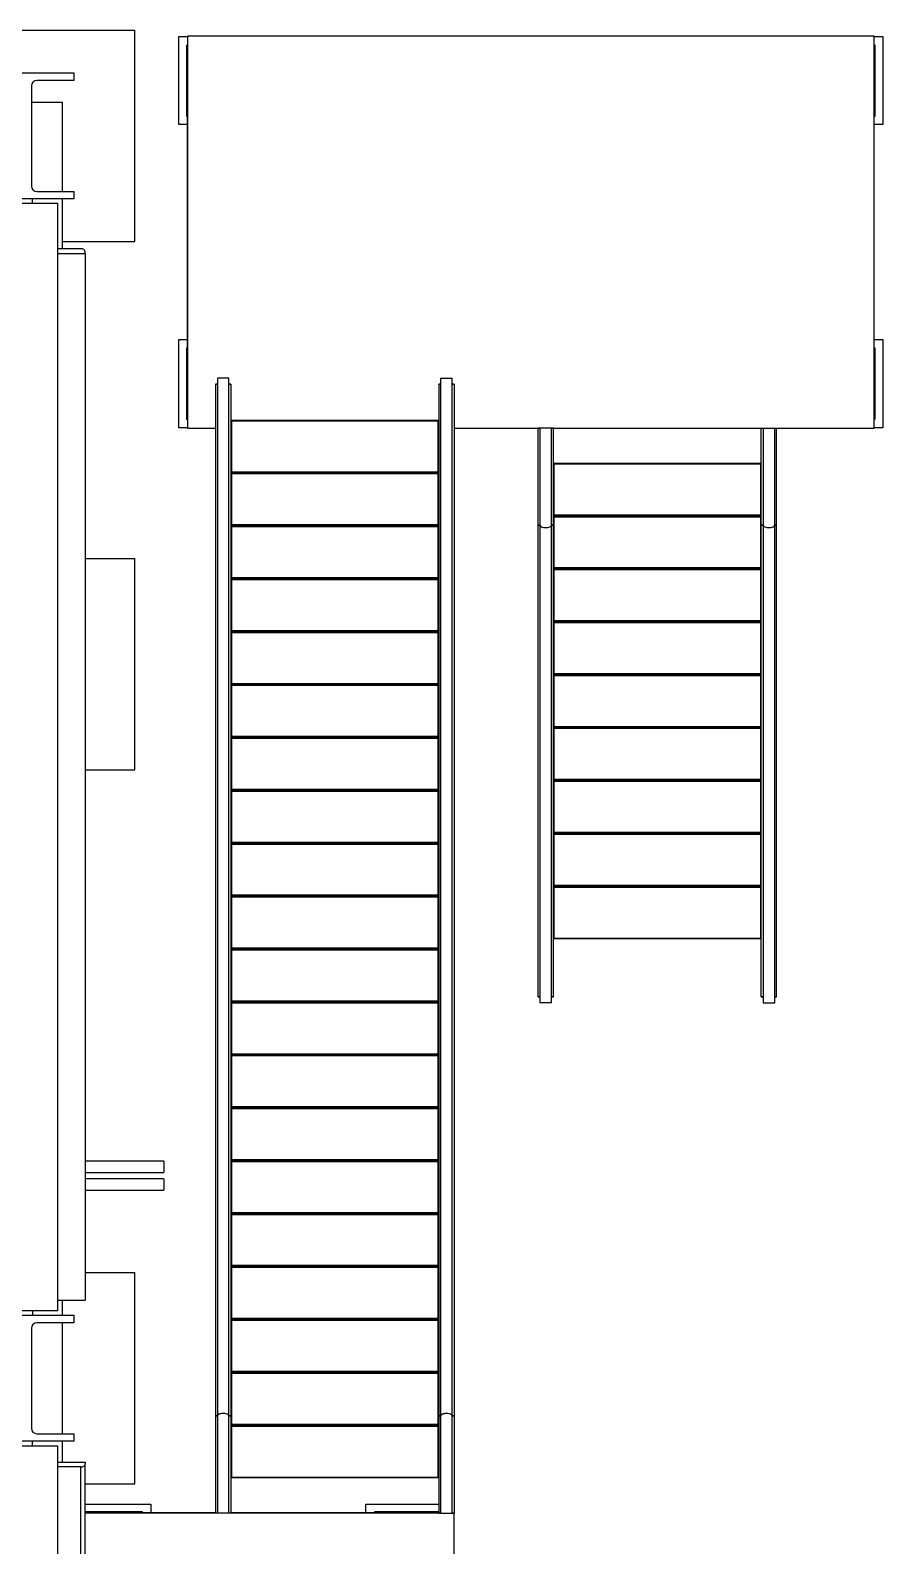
# Model space of a CAD drawing. Header units: inches. Extents: x -1490 to 2215, y -1057 to 1547.
# Drawn here: x 379.7 to 476.5, y 1241.7 to 1413.9 of the extents above; entities that cross this region are included whole.
import ezdxf

# ---------------------------------------------------------------- set-up
doc = ezdxf.new("R2010")
doc.units = ezdxf.units.IN
doc.header["$MEASUREMENT"] = 0

msp = doc.modelspace()

# ---------------------------------------------------------------- linework, layer by layer
at = {"color": 7, "linetype": 'Continuous', "lineweight": 25}
for p, q in [((367.54, 1413.89), (391.54, 1413.89)), ((391.54, 1389.89), (391.54, 1413.89)), ((396.54, 1403.18), (396.54, 1413.18)), ((396.54, 1413.18), (397.54, 1413.18)), ((397.42, 1412.21), (397.51, 1412.21)), ((397.42, 1412.21), (397.42, 1404.14)), ((397.51, 1412.21), (397.54, 1412.21)), ((397.51, 1412.21), (397.51, 1369.71)), ((397.54, 1413.21), (397.54, 1368.71)), ((475.58, 1413.21), (397.54, 1413.21)), ((475.58, 1368.71), (475.58, 1413.21)), ((475.58, 1413.18), (476.54, 1413.18)), ((475.58, 1412.21), (475.67, 1412.21)), ((475.67, 1404.14), (475.67, 1412.21)), ((476.54, 1413.18), (476.54, 1403.18)), ((374.48, 1409.05), (384.61, 1409.05)), ((384.61, 1408.19), (380.4, 1408.19)), ((384.61, 1409.05), (384.61, 1408.19)), ((379.8, 1407.59), (379.8, 1396.19)), ((383.34, 1405.69), (379.8, 1405.69)), ((383.34, 1395.59), (383.34, 1405.69)), ((397.51, 1403.18), (396.54, 1403.18)), ((397.42, 1404.14), (397.51, 1404.14)), ((475.58, 1404.14), (475.67, 1404.14)), ((476.54, 1403.18), (475.58, 1403.18)), ((384.61, 1394.74), (374.48, 1394.74)), ((379.92, 1394.24), (379.92, 1394.74)), ((380.4, 1395.59), (384.61, 1395.59)), ((383.34, 1389.08), (383.34, 1394.74)), ((384.61, 1395.59), (384.61, 1394.74)), ((376.29, 1394.24), (382.79, 1394.24)), ((382.79, 1268.42), (382.79, 1394.24)), ((383.34, 1389.89), (391.54, 1389.89)), ((385.42, 1389.08), (382.79, 1389.08)), ((382.79, 1388.52), (385.92, 1388.52)), ((385.92, 1388.52), (385.92, 1388.7)), ((385.92, 1388.52), (385.92, 1269.64)), ((396.54, 1378.75), (397.51, 1378.75)), ((396.54, 1368.75), (396.54, 1378.75)), ((397.42, 1377.78), (397.42, 1369.71)), ((397.51, 1377.78), (397.42, 1377.78)), ((475.58, 1378.75), (476.54, 1378.75)), ((475.67, 1377.78), (475.58, 1377.78)), ((475.67, 1369.71), (475.67, 1377.78)), ((476.54, 1378.75), (476.54, 1368.75)), ((400.71, 1373.71), (400.71, 1256.49)), ((400.93, 1373.71), (400.71, 1373.71)), ((400.71, 1373.71), (400.93, 1373.71)), ((400.93, 1374.37), (400.93, 1256.49)), ((401.59, 1374.37), (400.93, 1374.37)), ((402.25, 1374.37), (401.59, 1374.37)), ((402.25, 1256.49), (402.25, 1374.37)), ((402.46, 1373.71), (402.25, 1373.71)), ((402.25, 1373.71), (402.46, 1373.71)), ((402.46, 1373.71), (402.46, 1256.49)), ((426.3, 1373.71), (426.09, 1373.71)), ((426.09, 1373.71), (426.3, 1373.71)), ((426.09, 1373.71), (426.09, 1256.49)), ((426.3, 1374.37), (426.3, 1256.49)), ((426.3, 1374.37), (426.96, 1374.37)), ((426.96, 1374.37), (427.62, 1374.37)), ((427.62, 1256.49), (427.62, 1374.37)), ((427.84, 1373.71), (427.62, 1373.71)), ((427.62, 1373.71), (427.84, 1373.71)), ((427.84, 1373.71), (427.84, 1256.49)), ((397.54, 1368.75), (396.54, 1368.75)), ((397.42, 1369.71), (397.51, 1369.71)), ((397.51, 1369.71), (397.54, 1369.71)), ((397.54, 1368.71), (400.71, 1368.71)), ((402.52, 1369.56), (402.46, 1369.56)), ((402.52, 1369.53), (402.46, 1369.53)), ((402.46, 1369.5), (402.52, 1369.5)), ((402.52, 1369.56), (402.52, 1369.5)), ((426.03, 1369.56), (402.52, 1369.56)), ((426.03, 1369.5), (402.52, 1369.5)), ((402.52, 1369.5), (402.52, 1363.71)), ((426.03, 1369.5), (426.03, 1369.56)), ((426.09, 1369.56), (426.03, 1369.56)), ((426.09, 1369.53), (426.03, 1369.53)), ((426.03, 1363.71), (426.03, 1369.5)), ((426.03, 1369.5), (426.09, 1369.5)), ((427.84, 1368.71), (437.58, 1368.71)), ((437.37, 1357.68), (437.37, 1368.71)), ((437.58, 1368.71), (437.37, 1368.71)), ((437.58, 1368.71), (437.58, 1357.68)), ((438.9, 1368.71), (437.58, 1368.71)), ((438.9, 1357.68), (438.9, 1368.71)), ((438.9, 1368.71), (462.96, 1368.71)), ((439.12, 1368.71), (438.9, 1368.71)), ((439.12, 1357.68), (439.12, 1368.71)), ((462.74, 1368.71), (462.96, 1368.71)), ((462.74, 1357.68), (462.74, 1368.71)), ((462.96, 1368.71), (462.96, 1357.68)), ((462.96, 1368.71), (464.27, 1368.71)), ((464.27, 1357.68), (464.27, 1368.71)), ((464.27, 1368.71), (475.58, 1368.71)), ((464.27, 1368.71), (464.49, 1368.71)), ((464.49, 1357.68), (464.49, 1368.71)), ((475.67, 1369.71), (475.58, 1369.71)), ((476.54, 1368.75), (475.58, 1368.75)), ((402.52, 1363.71), (402.46, 1363.71)), ((402.52, 1363.68), (402.46, 1363.68)), ((402.52, 1363.65), (402.46, 1363.65)), ((402.52, 1363.55), (402.46, 1363.55)), ((402.52, 1363.52), (402.46, 1363.52)), ((402.46, 1363.49), (402.52, 1363.49)), ((426.03, 1363.71), (402.52, 1363.71)), ((402.52, 1363.71), (402.52, 1363.65)), ((426.03, 1363.65), (402.52, 1363.65)), ((426.03, 1363.55), (402.52, 1363.55)), ((402.52, 1363.55), (402.52, 1363.49)), ((426.03, 1363.49), (402.52, 1363.49)), ((402.52, 1363.49), (402.52, 1357.7)), ((426.09, 1363.71), (426.03, 1363.71)), ((426.03, 1363.65), (426.03, 1363.71)), ((426.09, 1363.68), (426.03, 1363.68)), ((426.09, 1363.65), (426.03, 1363.65)), ((426.03, 1363.49), (426.03, 1363.55)), ((426.09, 1363.55), (426.03, 1363.55)), ((426.09, 1363.52), (426.03, 1363.52)), ((426.03, 1357.7), (426.03, 1363.49)), ((426.03, 1363.49), (426.09, 1363.49)), ((439.12, 1364.71), (439.17, 1364.71)), ((439.12, 1364.68), (439.17, 1364.68)), ((439.12, 1364.65), (439.17, 1364.65)), ((439.17, 1364.71), (439.17, 1364.65)), ((439.17, 1364.71), (462.68, 1364.71)), ((439.17, 1364.65), (462.68, 1364.65)), ((439.17, 1364.65), (439.17, 1358.86)), ((462.68, 1364.65), (462.68, 1364.71)), ((462.68, 1364.71), (462.74, 1364.71)), ((462.68, 1364.68), (462.74, 1364.68)), ((462.68, 1358.86), (462.68, 1364.65)), ((462.68, 1364.65), (462.74, 1364.65)), ((439.17, 1358.86), (439.12, 1358.86)), ((439.12, 1358.84), (439.17, 1358.84)), ((439.12, 1358.81), (439.17, 1358.81)), ((439.12, 1358.7), (439.17, 1358.7)), ((439.12, 1358.67), (439.17, 1358.67)), ((439.12, 1358.64), (439.17, 1358.64)), ((439.17, 1358.86), (462.68, 1358.86)), ((439.17, 1358.86), (439.17, 1358.81)), ((439.17, 1358.81), (462.68, 1358.81)), ((439.17, 1358.7), (439.17, 1358.64)), ((439.17, 1358.7), (462.68, 1358.7)), ((439.17, 1358.64), (462.68, 1358.64)), ((439.17, 1358.64), (439.17, 1352.85)), ((462.74, 1358.86), (462.68, 1358.86)), ((462.68, 1358.81), (462.68, 1358.86)), ((462.68, 1358.84), (462.74, 1358.84)), ((462.68, 1358.81), (462.74, 1358.81)), ((462.68, 1358.64), (462.68, 1358.7)), ((462.68, 1358.7), (462.74, 1358.7)), ((462.68, 1358.67), (462.74, 1358.67)), ((462.68, 1358.64), (462.74, 1358.64)), ((462.68, 1352.85), (462.68, 1358.64)), ((402.52, 1357.7), (402.46, 1357.7)), ((402.52, 1357.67), (402.46, 1357.67)), ((402.52, 1357.64), (402.46, 1357.64)), ((402.52, 1357.54), (402.46, 1357.54)), ((402.52, 1357.51), (402.46, 1357.51)), ((402.46, 1357.48), (402.52, 1357.48)), ((426.03, 1357.7), (402.52, 1357.7)), ((402.52, 1357.7), (402.52, 1357.64)), ((426.03, 1357.64), (402.52, 1357.64)), ((402.52, 1357.54), (402.52, 1357.48)), ((426.03, 1357.54), (402.52, 1357.54)), ((426.03, 1357.48), (402.52, 1357.48)), ((402.52, 1357.48), (402.52, 1351.69)), ((426.09, 1357.7), (426.03, 1357.7)), ((426.03, 1357.64), (426.03, 1357.7)), ((426.09, 1357.67), (426.03, 1357.67)), ((426.09, 1357.64), (426.03, 1357.64)), ((426.03, 1357.48), (426.03, 1357.54)), ((426.09, 1357.54), (426.03, 1357.54)), ((426.09, 1357.51), (426.03, 1357.51)), ((426.03, 1357.48), (426.09, 1357.48)), ((426.03, 1351.69), (426.03, 1357.48)), ((437.37, 1357.68), (437.58, 1357.68)), ((437.37, 1304.09), (437.37, 1357.68)), ((437.58, 1357.68), (437.37, 1357.68)), ((437.58, 1357.68), (437.58, 1303.43)), ((438.9, 1303.43), (438.9, 1357.68)), ((438.9, 1357.68), (439.12, 1357.68)), ((439.12, 1357.68), (438.9, 1357.68)), ((439.12, 1304.09), (439.12, 1357.68)), ((462.74, 1357.68), (462.96, 1357.68)), ((462.96, 1357.68), (462.74, 1357.68)), ((462.74, 1304.09), (462.74, 1357.68)), ((462.96, 1357.68), (462.96, 1303.43)), ((464.27, 1303.43), (464.27, 1357.68)), ((464.27, 1357.68), (464.49, 1357.68)), ((464.49, 1357.68), (464.27, 1357.68)), ((464.49, 1304.09), (464.49, 1357.68)), ((385.92, 1353.89), (391.54, 1353.89)), ((391.54, 1329.89), (391.54, 1353.89)), ((402.52, 1351.69), (402.46, 1351.69)), ((402.52, 1351.66), (402.46, 1351.66)), ((402.52, 1351.63), (402.46, 1351.63)), ((402.52, 1351.53), (402.46, 1351.53)), ((402.52, 1351.5), (402.46, 1351.5)), ((402.46, 1351.47), (402.52, 1351.47)), ((426.03, 1351.69), (402.52, 1351.69)), ((402.52, 1351.69), (402.52, 1351.63)), ((426.03, 1351.63), (402.52, 1351.63)), ((426.03, 1351.53), (402.52, 1351.53)), ((402.52, 1351.53), (402.52, 1351.47)), ((426.03, 1351.47), (402.52, 1351.47)), ((402.52, 1351.47), (402.52, 1345.68)), ((426.09, 1351.69), (426.03, 1351.69)), ((426.03, 1351.63), (426.03, 1351.69)), ((426.09, 1351.66), (426.03, 1351.66)), ((426.09, 1351.63), (426.03, 1351.63)), ((426.03, 1351.47), (426.03, 1351.53)), ((426.09, 1351.53), (426.03, 1351.53)), ((426.09, 1351.5), (426.03, 1351.5)), ((426.03, 1345.68), (426.03, 1351.47)), ((426.03, 1351.47), (426.09, 1351.47)), ((439.17, 1352.85), (439.12, 1352.85)), ((439.12, 1352.82), (439.17, 1352.82)), ((439.12, 1352.8), (439.17, 1352.8)), ((439.12, 1352.69), (439.17, 1352.69)), ((439.12, 1352.66), (439.17, 1352.66)), ((439.12, 1352.63), (439.17, 1352.63)), ((439.17, 1352.85), (462.68, 1352.85)), ((439.17, 1352.85), (439.17, 1352.8)), ((439.17, 1352.8), (462.68, 1352.8)), ((439.17, 1352.69), (462.68, 1352.69)), ((439.17, 1352.69), (439.17, 1352.63)), ((439.17, 1352.63), (462.68, 1352.63)), ((439.17, 1352.63), (439.17, 1346.84)), ((462.74, 1352.85), (462.68, 1352.85)), ((462.68, 1352.8), (462.68, 1352.85)), ((462.68, 1352.82), (462.74, 1352.82)), ((462.68, 1352.8), (462.74, 1352.8)), ((462.68, 1352.63), (462.68, 1352.69)), ((462.68, 1352.69), (462.74, 1352.69)), ((462.68, 1352.66), (462.74, 1352.66)), ((462.68, 1346.84), (462.68, 1352.63)), ((462.68, 1352.63), (462.74, 1352.63)), ((439.17, 1346.84), (439.12, 1346.84)), ((439.12, 1346.81), (439.17, 1346.81)), ((439.12, 1346.79), (439.17, 1346.79)), ((439.12, 1346.68), (439.17, 1346.68)), ((439.12, 1346.65), (439.17, 1346.65)), ((439.12, 1346.62), (439.17, 1346.62)), ((439.17, 1346.84), (462.68, 1346.84)), ((439.17, 1346.84), (439.17, 1346.79)), ((439.17, 1346.79), (462.68, 1346.79)), ((439.17, 1346.68), (439.17, 1346.62)), ((439.17, 1346.68), (462.68, 1346.68)), ((439.17, 1346.62), (462.68, 1346.62)), ((439.17, 1346.62), (439.17, 1340.83)), ((462.74, 1346.84), (462.68, 1346.84)), ((462.68, 1346.79), (462.68, 1346.84)), ((462.68, 1346.81), (462.74, 1346.81)), ((462.68, 1346.79), (462.74, 1346.79)), ((462.68, 1346.62), (462.68, 1346.68)), ((462.68, 1346.68), (462.74, 1346.68)), ((462.68, 1346.65), (462.74, 1346.65)), ((462.68, 1346.62), (462.74, 1346.62)), ((462.68, 1340.83), (462.68, 1346.62)), ((402.52, 1345.68), (402.46, 1345.68)), ((402.52, 1345.65), (402.46, 1345.65)), ((402.52, 1345.62), (402.46, 1345.62)), ((402.52, 1345.52), (402.46, 1345.52)), ((402.52, 1345.49), (402.46, 1345.49)), ((402.46, 1345.46), (402.52, 1345.46)), ((426.03, 1345.68), (402.52, 1345.68)), ((402.52, 1345.68), (402.52, 1345.62)), ((426.03, 1345.62), (402.52, 1345.62)), ((426.03, 1345.52), (402.52, 1345.52)), ((402.52, 1345.52), (402.52, 1345.46)), ((426.03, 1345.46), (402.52, 1345.46)), ((402.52, 1345.46), (402.52, 1339.67)), ((426.09, 1345.68), (426.03, 1345.68)), ((426.03, 1345.62), (426.03, 1345.68)), ((426.09, 1345.65), (426.03, 1345.65)), ((426.09, 1345.62), (426.03, 1345.62)), ((426.03, 1345.46), (426.03, 1345.52)), ((426.09, 1345.52), (426.03, 1345.52)), ((426.09, 1345.49), (426.03, 1345.49)), ((426.03, 1345.46), (426.09, 1345.46)), ((426.03, 1339.67), (426.03, 1345.46)), ((402.52, 1339.67), (402.46, 1339.67)), ((402.52, 1339.64), (402.46, 1339.64)), ((402.52, 1339.61), (402.46, 1339.61)), ((402.52, 1339.51), (402.46, 1339.51)), ((402.52, 1339.48), (402.46, 1339.48)), ((402.46, 1339.45), (402.52, 1339.45)), ((426.03, 1339.67), (402.52, 1339.67)), ((402.52, 1339.67), (402.52, 1339.61)), ((426.03, 1339.61), (402.52, 1339.61)), ((426.03, 1339.51), (402.52, 1339.51)), ((402.52, 1339.51), (402.52, 1339.45)), ((426.03, 1339.45), (402.52, 1339.45)), ((402.52, 1339.45), (402.52, 1333.66)), ((426.09, 1339.67), (426.03, 1339.67)), ((426.03, 1339.61), (426.03, 1339.67)), ((426.09, 1339.64), (426.03, 1339.64)), ((426.09, 1339.61), (426.03, 1339.61)), ((426.03, 1339.45), (426.03, 1339.51)), ((426.09, 1339.51), (426.03, 1339.51)), ((426.09, 1339.48), (426.03, 1339.48)), ((426.03, 1339.45), (426.09, 1339.45)), ((426.03, 1333.66), (426.03, 1339.45)), ((439.17, 1340.83), (439.12, 1340.83)), ((439.12, 1340.8), (439.17, 1340.8)), ((439.12, 1340.77), (439.17, 1340.77)), ((439.12, 1340.67), (439.17, 1340.67)), ((439.12, 1340.64), (439.17, 1340.64)), ((439.12, 1340.61), (439.17, 1340.61)), ((439.17, 1340.83), (462.68, 1340.83)), ((439.17, 1340.83), (439.17, 1340.77)), ((439.17, 1340.77), (462.68, 1340.77)), ((439.17, 1340.67), (439.17, 1340.61)), ((439.17, 1340.67), (462.68, 1340.67)), ((439.17, 1340.61), (462.68, 1340.61)), ((439.17, 1340.61), (439.17, 1334.82)), ((462.74, 1340.83), (462.68, 1340.83)), ((462.68, 1340.77), (462.68, 1340.83)), ((462.68, 1340.8), (462.74, 1340.8)), ((462.68, 1340.77), (462.74, 1340.77)), ((462.68, 1340.61), (462.68, 1340.67)), ((462.68, 1340.67), (462.74, 1340.67)), ((462.68, 1340.64), (462.74, 1340.64)), ((462.68, 1334.82), (462.68, 1340.61)), ((462.68, 1340.61), (462.74, 1340.61)), ((439.17, 1334.82), (439.12, 1334.82)), ((439.12, 1334.79), (439.17, 1334.79)), ((439.12, 1334.76), (439.17, 1334.76)), ((439.12, 1334.66), (439.17, 1334.66)), ((439.12, 1334.63), (439.17, 1334.63)), ((439.12, 1334.6), (439.17, 1334.6)), ((439.17, 1334.82), (462.68, 1334.82)), ((439.17, 1334.82), (439.17, 1334.76)), ((439.17, 1334.76), (462.68, 1334.76)), ((439.17, 1334.66), (462.68, 1334.66)), ((439.17, 1334.66), (439.17, 1334.6)), ((439.17, 1334.6), (439.17, 1328.81)), ((439.17, 1334.6), (462.68, 1334.6)), ((462.74, 1334.82), (462.68, 1334.82)), ((462.68, 1334.76), (462.68, 1334.82)), ((462.68, 1334.79), (462.74, 1334.79)), ((462.68, 1334.76), (462.74, 1334.76)), ((462.68, 1334.6), (462.68, 1334.66)), ((462.68, 1334.66), (462.74, 1334.66)), ((462.68, 1334.63), (462.74, 1334.63)), ((462.68, 1328.81), (462.68, 1334.6)), ((462.68, 1334.6), (462.74, 1334.6)), ((402.52, 1333.66), (402.46, 1333.66)), ((402.52, 1333.63), (402.46, 1333.63)), ((402.52, 1333.6), (402.46, 1333.6)), ((402.52, 1333.5), (402.46, 1333.5)), ((402.52, 1333.47), (402.46, 1333.47)), ((402.46, 1333.44), (402.52, 1333.44)), ((426.03, 1333.66), (402.52, 1333.66)), ((402.52, 1333.66), (402.52, 1333.6)), ((426.03, 1333.6), (402.52, 1333.6)), ((426.03, 1333.5), (402.52, 1333.5)), ((402.52, 1333.5), (402.52, 1333.44)), ((426.03, 1333.44), (402.52, 1333.44)), ((402.52, 1333.44), (402.52, 1327.65)), ((426.09, 1333.66), (426.03, 1333.66)), ((426.03, 1333.6), (426.03, 1333.66)), ((426.09, 1333.63), (426.03, 1333.63)), ((426.09, 1333.6), (426.03, 1333.6)), ((426.03, 1333.44), (426.03, 1333.5)), ((426.09, 1333.5), (426.03, 1333.5)), ((426.09, 1333.47), (426.03, 1333.47)), ((426.03, 1333.44), (426.09, 1333.44)), ((426.03, 1327.65), (426.03, 1333.44)), ((385.92, 1329.89), (391.54, 1329.89)), ((402.52, 1327.65), (402.46, 1327.65)), ((402.52, 1327.62), (402.46, 1327.62)), ((402.52, 1327.59), (402.46, 1327.59)), ((402.52, 1327.49), (402.46, 1327.49)), ((402.52, 1327.46), (402.46, 1327.46)), ((402.46, 1327.43), (402.52, 1327.43)), ((426.03, 1327.65), (402.52, 1327.65)), ((402.52, 1327.65), (402.52, 1327.59)), ((426.03, 1327.59), (402.52, 1327.59)), ((402.52, 1327.49), (402.52, 1327.43)), ((426.03, 1327.49), (402.52, 1327.49)), ((426.03, 1327.43), (402.52, 1327.43)), ((402.52, 1327.43), (402.52, 1321.64)), ((426.09, 1327.65), (426.03, 1327.65)), ((426.03, 1327.59), (426.03, 1327.65)), ((426.09, 1327.62), (426.03, 1327.62)), ((426.09, 1327.59), (426.03, 1327.59)), ((426.03, 1327.43), (426.03, 1327.49)), ((426.09, 1327.49), (426.03, 1327.49)), ((426.09, 1327.46), (426.03, 1327.46)), ((426.03, 1321.64), (426.03, 1327.43)), ((426.03, 1327.43), (426.09, 1327.43)), ((439.17, 1328.81), (439.12, 1328.81)), ((439.12, 1328.78), (439.17, 1328.78)), ((439.12, 1328.75), (439.17, 1328.75)), ((439.12, 1328.65), (439.17, 1328.65)), ((439.12, 1328.62), (439.17, 1328.62)), ((439.12, 1328.59), (439.17, 1328.59)), ((439.17, 1328.81), (462.68, 1328.81)), ((439.17, 1328.81), (439.17, 1328.75)), ((439.17, 1328.75), (462.68, 1328.75)), ((439.17, 1328.65), (462.68, 1328.65)), ((439.17, 1328.65), (439.17, 1328.59)), ((439.17, 1328.59), (462.68, 1328.59)), ((439.17, 1328.59), (439.17, 1322.8)), ((462.74, 1328.81), (462.68, 1328.81)), ((462.68, 1328.75), (462.68, 1328.81)), ((462.68, 1328.78), (462.74, 1328.78)), ((462.68, 1328.75), (462.74, 1328.75)), ((462.68, 1328.59), (462.68, 1328.65)), ((462.68, 1328.65), (462.74, 1328.65)), ((462.68, 1328.62), (462.74, 1328.62)), ((462.68, 1322.8), (462.68, 1328.59)), ((462.68, 1328.59), (462.74, 1328.59)), ((439.17, 1322.8), (439.12, 1322.8)), ((439.12, 1322.77), (439.17, 1322.77)), ((439.12, 1322.74), (439.17, 1322.74)), ((439.12, 1322.64), (439.17, 1322.64)), ((439.12, 1322.61), (439.17, 1322.61)), ((439.12, 1322.58), (439.17, 1322.58)), ((439.17, 1322.8), (462.68, 1322.8)), ((439.17, 1322.8), (439.17, 1322.74)), ((439.17, 1322.74), (462.68, 1322.74)), ((439.17, 1322.64), (462.68, 1322.64)), ((439.17, 1322.64), (439.17, 1322.58)), ((439.17, 1322.58), (462.68, 1322.58)), ((439.17, 1322.58), (439.17, 1316.79)), ((462.74, 1322.8), (462.68, 1322.8)), ((462.68, 1322.74), (462.68, 1322.8)), ((462.68, 1322.77), (462.74, 1322.77)), ((462.68, 1322.74), (462.74, 1322.74)), ((462.68, 1322.58), (462.68, 1322.64)), ((462.68, 1322.64), (462.74, 1322.64)), ((462.68, 1322.61), (462.74, 1322.61)), ((462.68, 1316.79), (462.68, 1322.58)), ((462.68, 1322.58), (462.74, 1322.58)), ((402.52, 1321.64), (402.46, 1321.64)), ((402.52, 1321.61), (402.46, 1321.61)), ((402.52, 1321.58), (402.46, 1321.58)), ((402.52, 1321.48), (402.46, 1321.48)), ((402.52, 1321.45), (402.46, 1321.45)), ((402.46, 1321.42), (402.52, 1321.42)), ((426.03, 1321.64), (402.52, 1321.64)), ((402.52, 1321.64), (402.52, 1321.58)), ((426.03, 1321.58), (402.52, 1321.58)), ((402.52, 1321.48), (402.52, 1321.42)), ((426.03, 1321.48), (402.52, 1321.48)), ((426.03, 1321.42), (402.52, 1321.42)), ((402.52, 1321.42), (402.52, 1315.63)), ((426.09, 1321.64), (426.03, 1321.64)), ((426.03, 1321.58), (426.03, 1321.64)), ((426.09, 1321.61), (426.03, 1321.61)), ((426.09, 1321.58), (426.03, 1321.58)), ((426.03, 1321.42), (426.03, 1321.48)), ((426.09, 1321.48), (426.03, 1321.48)), ((426.09, 1321.45), (426.03, 1321.45)), ((426.03, 1321.42), (426.09, 1321.42)), ((426.03, 1315.63), (426.03, 1321.42)), ((402.52, 1315.63), (402.46, 1315.63)), ((402.52, 1315.6), (402.46, 1315.6)), ((402.52, 1315.57), (402.46, 1315.57)), ((402.52, 1315.47), (402.46, 1315.47)), ((402.52, 1315.44), (402.46, 1315.44)), ((402.46, 1315.41), (402.52, 1315.41)), ((426.03, 1315.63), (402.52, 1315.63)), ((402.52, 1315.63), (402.52, 1315.57)), ((426.03, 1315.57), (402.52, 1315.57)), ((426.03, 1315.47), (402.52, 1315.47)), ((402.52, 1315.47), (402.52, 1315.41)), ((402.52, 1315.41), (402.52, 1309.62)), ((426.03, 1315.41), (402.52, 1315.41)), ((426.09, 1315.63), (426.03, 1315.63)), ((426.03, 1315.57), (426.03, 1315.63)), ((426.09, 1315.6), (426.03, 1315.6)), ((426.09, 1315.57), (426.03, 1315.57)), ((426.03, 1315.41), (426.03, 1315.47)), ((426.09, 1315.47), (426.03, 1315.47)), ((426.09, 1315.44), (426.03, 1315.44)), ((426.03, 1309.62), (426.03, 1315.41)), ((426.03, 1315.41), (426.09, 1315.41)), ((439.17, 1316.79), (439.12, 1316.79)), ((439.12, 1316.76), (439.17, 1316.76)), ((439.12, 1316.73), (439.17, 1316.73)), ((439.12, 1316.63), (439.17, 1316.63)), ((439.12, 1316.6), (439.17, 1316.6)), ((439.12, 1316.57), (439.17, 1316.57)), ((439.17, 1316.79), (462.68, 1316.79)), ((439.17, 1316.79), (439.17, 1316.73)), ((439.17, 1316.73), (462.68, 1316.73)), ((439.17, 1316.63), (462.68, 1316.63)), ((439.17, 1316.63), (439.17, 1316.57)), ((439.17, 1316.57), (439.17, 1310.78)), ((439.17, 1316.57), (462.68, 1316.57)), ((462.74, 1316.79), (462.68, 1316.79)), ((462.68, 1316.73), (462.68, 1316.79)), ((462.68, 1316.76), (462.74, 1316.76)), ((462.68, 1316.73), (462.74, 1316.73)), ((462.68, 1316.57), (462.68, 1316.63)), ((462.68, 1316.63), (462.74, 1316.63)), ((462.68, 1316.6), (462.74, 1316.6)), ((462.68, 1310.78), (462.68, 1316.57)), ((462.68, 1316.57), (462.74, 1316.57)), ((439.17, 1310.78), (439.12, 1310.78)), ((439.12, 1310.75), (439.17, 1310.75)), ((439.12, 1310.72), (439.17, 1310.72)), ((439.17, 1310.78), (462.68, 1310.78)), ((439.17, 1310.78), (439.17, 1310.72)), ((439.17, 1310.72), (462.68, 1310.72)), ((462.74, 1310.78), (462.68, 1310.78)), ((462.68, 1310.72), (462.68, 1310.78)), ((462.68, 1310.75), (462.74, 1310.75)), ((462.68, 1310.72), (462.74, 1310.72)), ((402.52, 1309.62), (402.46, 1309.62)), ((402.52, 1309.59), (402.46, 1309.59)), ((402.52, 1309.56), (402.46, 1309.56)), ((402.52, 1309.46), (402.46, 1309.46)), ((402.52, 1309.43), (402.46, 1309.43)), ((402.46, 1309.4), (402.52, 1309.4)), ((426.03, 1309.62), (402.52, 1309.62)), ((402.52, 1309.62), (402.52, 1309.56)), ((426.03, 1309.56), (402.52, 1309.56)), ((426.03, 1309.46), (402.52, 1309.46)), ((402.52, 1309.46), (402.52, 1309.4)), ((426.03, 1309.4), (402.52, 1309.4)), ((402.52, 1309.4), (402.52, 1303.61)), ((426.09, 1309.62), (426.03, 1309.62)), ((426.03, 1309.56), (426.03, 1309.62)), ((426.09, 1309.59), (426.03, 1309.59)), ((426.09, 1309.56), (426.03, 1309.56)), ((426.03, 1309.4), (426.03, 1309.46)), ((426.09, 1309.46), (426.03, 1309.46)), ((426.09, 1309.43), (426.03, 1309.43)), ((426.03, 1309.4), (426.09, 1309.4)), ((426.03, 1303.61), (426.03, 1309.4)), ((402.52, 1303.61), (402.46, 1303.61)), ((402.52, 1303.58), (402.46, 1303.58)), ((402.52, 1303.55), (402.46, 1303.55)), ((402.52, 1303.45), (402.46, 1303.45)), ((402.52, 1303.42), (402.46, 1303.42)), ((402.46, 1303.39), (402.52, 1303.39)), ((426.03, 1303.61), (402.52, 1303.61)), ((402.52, 1303.61), (402.52, 1303.55)), ((426.03, 1303.55), (402.52, 1303.55)), ((426.03, 1303.45), (402.52, 1303.45)), ((402.52, 1303.45), (402.52, 1303.39)), ((402.52, 1303.39), (402.52, 1297.6)), ((426.03, 1303.39), (402.52, 1303.39)), ((426.09, 1303.61), (426.03, 1303.61)), ((426.03, 1303.55), (426.03, 1303.61)), ((426.09, 1303.58), (426.03, 1303.58)), ((426.09, 1303.55), (426.03, 1303.55)), ((426.03, 1303.39), (426.03, 1303.45)), ((426.09, 1303.45), (426.03, 1303.45)), ((426.09, 1303.42), (426.03, 1303.42)), ((426.03, 1297.6), (426.03, 1303.39)), ((426.03, 1303.39), (426.09, 1303.39)), ((437.37, 1304.09), (437.58, 1304.09)), ((437.58, 1304.09), (437.37, 1304.09)), ((438.24, 1303.43), (437.58, 1303.43)), ((438.9, 1303.43), (438.24, 1303.43)), ((438.9, 1304.09), (439.12, 1304.09)), ((439.12, 1304.09), (438.9, 1304.09)), ((462.74, 1304.09), (462.96, 1304.09)), ((462.96, 1304.09), (462.74, 1304.09)), ((462.96, 1303.43), (463.61, 1303.43)), ((463.61, 1303.43), (464.27, 1303.43)), ((464.27, 1304.09), (464.49, 1304.09)), ((464.49, 1304.09), (464.27, 1304.09)), ((402.52, 1297.6), (402.46, 1297.6)), ((402.52, 1297.57), (402.46, 1297.57)), ((402.52, 1297.54), (402.46, 1297.54)), ((402.52, 1297.43), (402.46, 1297.43)), ((402.52, 1297.41), (402.46, 1297.41)), ((402.46, 1297.38), (402.52, 1297.38)), ((426.03, 1297.6), (402.52, 1297.6)), ((402.52, 1297.6), (402.52, 1297.54)), ((426.03, 1297.54), (402.52, 1297.54)), ((426.03, 1297.43), (402.52, 1297.43)), ((402.52, 1297.43), (402.52, 1297.38)), ((426.03, 1297.38), (402.52, 1297.38)), ((402.52, 1297.38), (402.52, 1291.59)), ((426.09, 1297.6), (426.03, 1297.6)), ((426.03, 1297.54), (426.03, 1297.6)), ((426.09, 1297.57), (426.03, 1297.57)), ((426.09, 1297.54), (426.03, 1297.54)), ((426.03, 1297.38), (426.03, 1297.43)), ((426.09, 1297.43), (426.03, 1297.43)), ((426.09, 1297.41), (426.03, 1297.41)), ((426.03, 1291.59), (426.03, 1297.38)), ((426.03, 1297.38), (426.09, 1297.38)), ((402.52, 1291.59), (402.46, 1291.59)), ((402.52, 1291.56), (402.46, 1291.56)), ((402.52, 1291.53), (402.46, 1291.53)), ((402.52, 1291.42), (402.46, 1291.42)), ((402.52, 1291.4), (402.46, 1291.4)), ((402.46, 1291.37), (402.52, 1291.37)), ((426.03, 1291.59), (402.52, 1291.59)), ((402.52, 1291.59), (402.52, 1291.53)), ((426.03, 1291.53), (402.52, 1291.53)), ((426.03, 1291.42), (402.52, 1291.42)), ((402.52, 1291.42), (402.52, 1291.37)), ((426.03, 1291.37), (402.52, 1291.37)), ((402.52, 1291.37), (402.52, 1285.58)), ((426.09, 1291.59), (426.03, 1291.59)), ((426.03, 1291.53), (426.03, 1291.59)), ((426.09, 1291.56), (426.03, 1291.56)), ((426.09, 1291.53), (426.03, 1291.53)), ((426.03, 1291.37), (426.03, 1291.42)), ((426.09, 1291.42), (426.03, 1291.42)), ((426.09, 1291.4), (426.03, 1291.4)), ((426.03, 1285.58), (426.03, 1291.37)), ((426.03, 1291.37), (426.09, 1291.37)), ((394.83, 1285.44), (385.92, 1285.44)), ((394.83, 1285.44), (394.83, 1284.13)), ((402.52, 1285.58), (402.46, 1285.58)), ((402.52, 1285.55), (402.46, 1285.55)), ((402.52, 1285.52), (402.46, 1285.52)), ((402.52, 1285.41), (402.46, 1285.41)), ((402.52, 1285.39), (402.46, 1285.39)), ((402.46, 1285.36), (402.52, 1285.36)), ((426.03, 1285.58), (402.52, 1285.58)), ((402.52, 1285.58), (402.52, 1285.52)), ((426.03, 1285.52), (402.52, 1285.52)), ((426.03, 1285.41), (402.52, 1285.41)), ((402.52, 1285.41), (402.52, 1285.36)), ((426.03, 1285.36), (402.52, 1285.36)), ((402.52, 1285.36), (402.52, 1279.57)), ((426.09, 1285.58), (426.03, 1285.58)), ((426.03, 1285.52), (426.03, 1285.58)), ((426.09, 1285.55), (426.03, 1285.55)), ((426.09, 1285.52), (426.03, 1285.52)), ((426.03, 1285.36), (426.03, 1285.41)), ((426.09, 1285.41), (426.03, 1285.41)), ((426.09, 1285.39), (426.03, 1285.39)), ((426.03, 1279.57), (426.03, 1285.36)), ((426.03, 1285.36), (426.09, 1285.36)), ((385.92, 1284.13), (394.83, 1284.13)), ((394.83, 1283.44), (385.92, 1283.44)), ((394.83, 1283.44), (394.83, 1282.13)), ((385.92, 1282.13), (394.83, 1282.13)), ((402.52, 1279.57), (402.46, 1279.57)), ((402.52, 1279.54), (402.46, 1279.54)), ((402.52, 1279.51), (402.46, 1279.51)), ((402.52, 1279.4), (402.46, 1279.4)), ((402.52, 1279.37), (402.46, 1279.37)), ((402.46, 1279.35), (402.52, 1279.35)), ((426.03, 1279.57), (402.52, 1279.57)), ((402.52, 1279.57), (402.52, 1279.51)), ((426.03, 1279.51), (402.52, 1279.51)), ((426.03, 1279.4), (402.52, 1279.4)), ((402.52, 1279.4), (402.52, 1279.35)), ((426.03, 1279.35), (402.52, 1279.35)), ((402.52, 1279.35), (402.52, 1273.56)), ((426.09, 1279.57), (426.03, 1279.57)), ((426.03, 1279.51), (426.03, 1279.57)), ((426.09, 1279.54), (426.03, 1279.54)), ((426.09, 1279.51), (426.03, 1279.51)), ((426.03, 1279.35), (426.03, 1279.4)), ((426.09, 1279.4), (426.03, 1279.4)), ((426.09, 1279.37), (426.03, 1279.37)), ((426.03, 1273.56), (426.03, 1279.35)), ((426.03, 1279.35), (426.09, 1279.35)), ((385.92, 1272.77), (391.54, 1272.77)), ((391.54, 1248.77), (391.54, 1272.77)), ((402.52, 1273.56), (402.46, 1273.56)), ((402.52, 1273.53), (402.46, 1273.53)), ((402.52, 1273.5), (402.46, 1273.5)), ((402.52, 1273.39), (402.46, 1273.39)), ((402.52, 1273.36), (402.46, 1273.36)), ((402.46, 1273.34), (402.52, 1273.34)), ((426.03, 1273.56), (402.52, 1273.56)), ((402.52, 1273.56), (402.52, 1273.5)), ((426.03, 1273.5), (402.52, 1273.5)), ((402.52, 1273.39), (402.52, 1273.34)), ((426.03, 1273.39), (402.52, 1273.39)), ((426.03, 1273.34), (402.52, 1273.34)), ((402.52, 1273.34), (402.52, 1267.55)), ((426.09, 1273.56), (426.03, 1273.56)), ((426.03, 1273.5), (426.03, 1273.56)), ((426.09, 1273.53), (426.03, 1273.53)), ((426.09, 1273.5), (426.03, 1273.5)), ((426.03, 1273.34), (426.03, 1273.39)), ((426.09, 1273.39), (426.03, 1273.39)), ((426.09, 1273.36), (426.03, 1273.36)), ((426.03, 1273.34), (426.09, 1273.34)), ((426.03, 1267.55), (426.03, 1273.34)), ((382.79, 1269.64), (385.92, 1269.64)), ((383.34, 1267.92), (383.34, 1269.64)), ((374.48, 1267.92), (384.61, 1267.92)), ((382.79, 1268.42), (376.29, 1268.42)), ((379.92, 1268.42), (379.92, 1267.92)), ((384.61, 1267.07), (380.4, 1267.07)), ((383.34, 1254.47), (383.34, 1267.07)), ((384.61, 1267.92), (384.61, 1267.07)), ((402.52, 1267.55), (402.46, 1267.55)), ((402.52, 1267.52), (402.46, 1267.52)), ((402.52, 1267.49), (402.46, 1267.49)), ((402.52, 1267.38), (402.46, 1267.38)), ((402.52, 1267.35), (402.46, 1267.35)), ((402.46, 1267.32), (402.52, 1267.32)), ((426.03, 1267.55), (402.52, 1267.55)), ((402.52, 1267.55), (402.52, 1267.49)), ((426.03, 1267.49), (402.52, 1267.49)), ((426.03, 1267.38), (402.52, 1267.38)), ((402.52, 1267.38), (402.52, 1267.32)), ((426.03, 1267.32), (402.52, 1267.32)), ((402.52, 1267.32), (402.52, 1261.54)), ((426.09, 1267.55), (426.03, 1267.55)), ((426.03, 1267.49), (426.03, 1267.55)), ((426.09, 1267.52), (426.03, 1267.52)), ((426.09, 1267.49), (426.03, 1267.49)), ((426.03, 1267.32), (426.03, 1267.38)), ((426.09, 1267.38), (426.03, 1267.38)), ((426.09, 1267.35), (426.03, 1267.35)), ((426.03, 1261.54), (426.03, 1267.32)), ((426.03, 1267.32), (426.09, 1267.32)), ((379.8, 1266.47), (379.8, 1255.07)), ((402.52, 1261.54), (402.46, 1261.54)), ((402.52, 1261.51), (402.46, 1261.51)), ((402.52, 1261.48), (402.46, 1261.48)), ((402.52, 1261.37), (402.46, 1261.37)), ((402.52, 1261.34), (402.46, 1261.34)), ((402.46, 1261.31), (402.52, 1261.31)), ((426.03, 1261.54), (402.52, 1261.54)), ((402.52, 1261.54), (402.52, 1261.48)), ((426.03, 1261.48), (402.52, 1261.48)), ((426.03, 1261.37), (402.52, 1261.37)), ((402.52, 1261.37), (402.52, 1261.31)), ((426.03, 1261.31), (402.52, 1261.31)), ((402.52, 1261.31), (402.52, 1255.52)), ((426.09, 1261.54), (426.03, 1261.54)), ((426.03, 1261.48), (426.03, 1261.54)), ((426.09, 1261.51), (426.03, 1261.51)), ((426.09, 1261.48), (426.03, 1261.48)), ((426.03, 1261.31), (426.03, 1261.37)), ((426.09, 1261.37), (426.03, 1261.37)), ((426.09, 1261.34), (426.03, 1261.34)), ((426.03, 1261.31), (426.09, 1261.31)), ((426.03, 1255.52), (426.03, 1261.31)), ((400.71, 1256.49), (400.71, 1245.46)), ((400.93, 1256.49), (400.71, 1256.49)), ((400.71, 1256.49), (400.93, 1256.49)), ((400.93, 1256.49), (400.93, 1245.46)), ((402.25, 1245.46), (402.25, 1256.49)), ((402.46, 1256.49), (402.25, 1256.49)), ((402.25, 1256.49), (402.46, 1256.49)), ((402.46, 1256.49), (402.46, 1245.46)), ((402.52, 1255.52), (402.46, 1255.52)), ((402.52, 1255.5), (402.46, 1255.5)), ((402.52, 1255.47), (402.46, 1255.47)), ((402.52, 1255.36), (402.46, 1255.36)), ((402.52, 1255.33), (402.46, 1255.33)), ((402.46, 1255.3), (402.52, 1255.3)), ((426.03, 1255.52), (402.52, 1255.52)), ((402.52, 1255.52), (402.52, 1255.47)), ((426.03, 1255.47), (402.52, 1255.47)), ((402.52, 1255.36), (402.52, 1255.3)), ((426.03, 1255.36), (402.52, 1255.36)), ((426.03, 1255.3), (402.52, 1255.3)), ((402.52, 1255.3), (402.52, 1249.51)), ((426.09, 1255.52), (426.03, 1255.52)), ((426.03, 1255.47), (426.03, 1255.52)), ((426.09, 1255.5), (426.03, 1255.5)), ((426.09, 1255.47), (426.03, 1255.47)), ((426.03, 1255.3), (426.03, 1255.36)), ((426.09, 1255.36), (426.03, 1255.36)), ((426.09, 1255.33), (426.03, 1255.33)), ((426.03, 1249.51), (426.03, 1255.3)), ((426.03, 1255.3), (426.09, 1255.3)), ((426.3, 1256.49), (426.09, 1256.49)), ((426.09, 1256.49), (426.09, 1245.46)), ((426.09, 1256.49), (426.3, 1256.49)), ((426.3, 1256.49), (426.3, 1245.46)), ((427.62, 1245.46), (427.62, 1256.49)), ((427.84, 1256.49), (427.62, 1256.49)), ((427.62, 1256.49), (427.84, 1256.49)), ((427.84, 1256.49), (427.84, 1245.46)), ((384.61, 1253.61), (374.48, 1253.61)), ((379.92, 1253.11), (379.92, 1253.61)), ((380.4, 1254.47), (384.61, 1254.47)), ((383.34, 1251.22), (383.34, 1253.61)), ((384.61, 1254.47), (384.61, 1253.61)), ((376.29, 1253.11), (382.79, 1253.11)), ((382.79, 1106.18), (382.79, 1253.11)), ((382.79, 1251.22), (385.92, 1251.22)), ((385.42, 1250.7), (382.79, 1250.7)), ((385.42, 1111.73), (385.42, 1250.7)), ((385.92, 1251.22), (385.92, 1251.05)), ((385.92, 1112.08), (385.92, 1251.05)), ((385.92, 1248.77), (391.54, 1248.77)), ((402.52, 1249.51), (402.46, 1249.51)), ((402.52, 1249.49), (402.46, 1249.49)), ((402.52, 1249.46), (402.46, 1249.46)), ((426.03, 1249.51), (402.52, 1249.51)), ((402.52, 1249.51), (402.52, 1249.46)), ((426.03, 1249.46), (402.52, 1249.46)), ((426.09, 1249.51), (426.03, 1249.51)), ((426.03, 1249.46), (426.03, 1249.51)), ((426.09, 1249.49), (426.03, 1249.49)), ((426.09, 1249.46), (426.03, 1249.46)), ((385.92, 1246.46), (393.37, 1246.46)), ((393.37, 1246.46), (393.37, 1245.49)), ((417.8, 1245.49), (417.8, 1246.46)), ((417.8, 1246.46), (426.09, 1246.46)), ((392.41, 1245.58), (385.92, 1245.58)), ((400.71, 1245.49), (385.92, 1245.49)), ((400.93, 1245.46), (385.92, 1245.46)), ((392.41, 1245.49), (392.41, 1245.58)), ((400.93, 1245.46), (400.71, 1245.46)), ((402.25, 1245.46), (400.93, 1245.46)), ((426.3, 1245.46), (402.25, 1245.46)), ((402.46, 1245.46), (402.25, 1245.46)), ((426.09, 1245.49), (402.46, 1245.49)), ((426.09, 1245.58), (418.77, 1245.58)), ((418.77, 1245.58), (418.77, 1245.49)), ((426.09, 1245.46), (426.3, 1245.46)), ((426.3, 1245.46), (427.62, 1245.46)), ((427.84, 1245.46), (427.62, 1245.46)), ((427.62, 1245.46), (427.84, 1245.46)), ((427.84, 1194.92), (427.84, 1245.46))]:
    msp.add_line(p, q, dxfattribs=at)
for centre, radius, start, end in [((380.4, 1407.59), 0.6, 90, 180), ((380.4, 1396.19), 0.6, 180, 270), ((385.47, 1388.63), 0.454, 9.638, 96.6394), ((380.4, 1266.47), 0.6, 90, 180), ((380.4, 1255.07), 0.6, 180, 270), ((385.48, 1251.14), 0.449, 262.0999, 347.6327)]:
    msp.add_arc(centre, radius, start, end, dxfattribs=at)
for centre, major_axis, start_param, end_param in [((438.24, 1357.68), (0.658, 0), 3.141593, 6.283185), ((438.24, 1357.68), (0.658, 0), 3.141593, 4.712389), ((438.24, 1357.68), (0.658, 0), 4.712389, 6.283185), ((463.61, 1357.68), (0.657, 0), 3.141593, 6.283185), ((463.61, 1357.68), (0.657, 0), 3.141593, 4.712389), ((463.61, 1357.68), (0.657, 0), 4.712389, 6.283185), ((401.59, 1256.49), (0.658, 0), 0, 3.141593), ((401.59, 1256.49), (0.658, 0), 1.570796, 3.141593), ((401.59, 1256.49), (0.658, 0), 0, 1.570796), ((426.96, 1256.49), (0.657, 0), 0, 3.141593), ((426.96, 1256.49), (0.657, 0), 1.570796, 3.141593), ((426.96, 1256.49), (0.657, 0), 0, 1.570796)]:
    msp.add_ellipse(centre, major_axis=major_axis, ratio=0.414214, start_param=start_param, end_param=end_param, dxfattribs=at)

doc.saveas('drawing.dxf')
